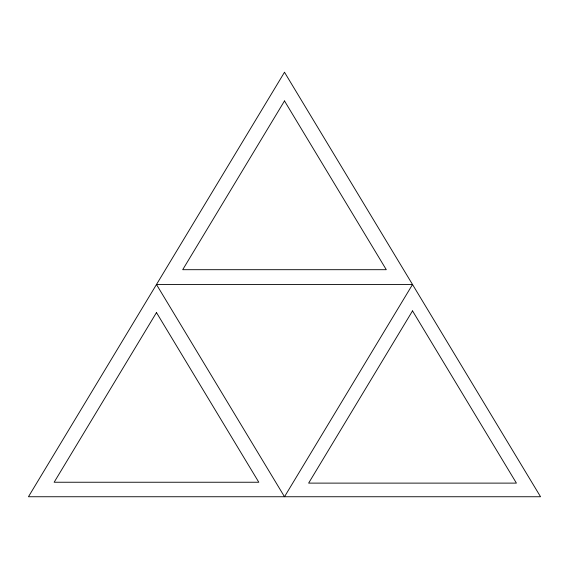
<?xml version="1.0" encoding="UTF-8"?>
<svg xmlns="http://www.w3.org/2000/svg" width="569" height="569" viewBox="0 0 569 569"><rect width="100%" height="100%" fill="white"/><g stroke="black" fill="none" stroke-linecap="round" stroke-linejoin="round"><path stroke-width="0.85" d="M284.5 72.256L28.45 496.744L540.55 496.744L284.5 72.256M156.475 312.58L54.14 482.242L258.81 482.242L156.475 312.58M284.5 100.926L182.706 269.692L386.294 269.692L284.5 100.926M412.525 284.5L284.5 496.744L156.475 284.5L412.525 284.5M412.525 310.88L308.633 483.117L516.417 483.117L412.525 310.88"/></g></svg>
